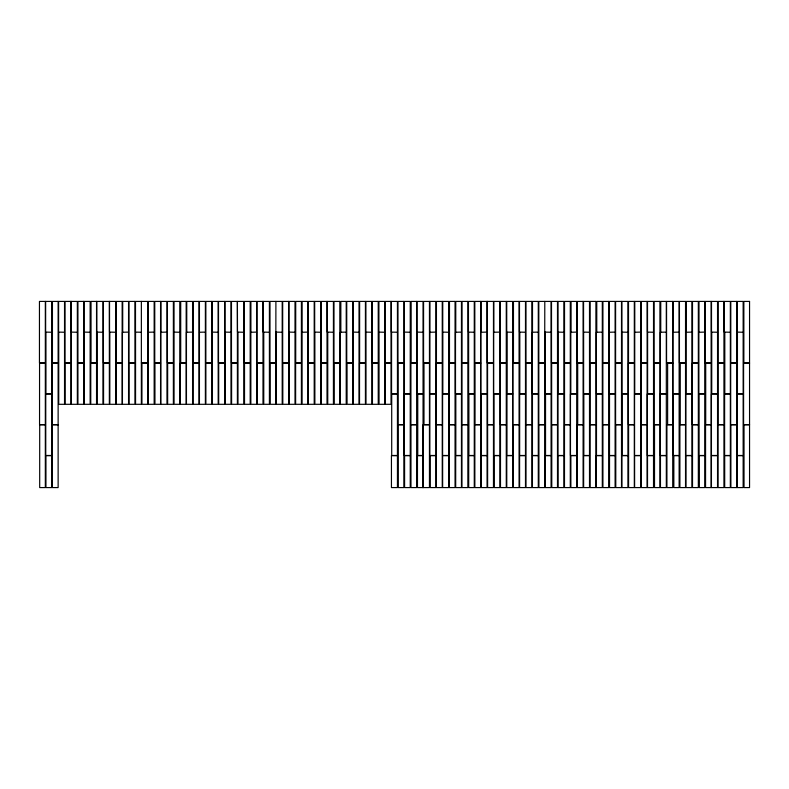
<?xml version="1.0" encoding="UTF-8"?>
<svg xmlns="http://www.w3.org/2000/svg" width="789" height="789" viewBox="0 0 789 789"><rect width="100%" height="100%" fill="white"/><g stroke="black" fill="none" stroke-linecap="round" stroke-linejoin="round"><path stroke-width="1.18" d="M141.359 332.258L135.501 332.1L135.501 301.418L147.76 301.418L147.76 362.94L141.349 362.94M275.903 332.1L282.206 332.258L282.206 404.303L276.17 404.303L276.17 332.258M544.795 332.1L551.087 332.258L551.087 393.79L545.209 393.79L545.209 332.258M743.149 332.1L743.149 301.418L737.251 301.418L737.251 332.1L743.149 332.258L743.149 393.79L737.439 393.79L737.439 332.258M730.348 332.1L730.348 301.418L724.233 301.418L724.233 332.1L730.348 332.258L730.348 393.79L724.805 393.79L724.805 332.258M717.536 332.1L717.536 301.418L711.51 301.418L711.51 332.1L717.536 332.258L717.536 393.79L711.737 393.79L711.737 332.258M704.735 332.258L704.735 393.79L698.876 393.79L698.876 332.258L704.735 332.1L704.735 301.418L699.005 301.418L699.005 332.1M691.933 332.258L691.933 393.79L686.164 393.79L686.164 332.258L691.933 332.1L691.933 301.418L686.322 301.418L686.322 332.1M679.132 332.258L679.132 393.79L672.909 393.79L672.909 332.258L679.132 332.1L679.132 301.418L673.342 301.418L673.342 332.1M666.32 332.258L666.32 393.79L660.403 393.79L660.403 332.258L666.32 332.1L666.32 301.418L660.748 301.418L660.748 332.1M653.519 332.1L653.519 301.418L647.513 301.418L647.513 332.1L653.519 332.258L653.519 393.79L647.601 393.79L647.601 332.258M640.717 332.258L640.717 393.79L634.741 393.79L634.741 332.258L640.717 332.1L640.717 301.418L634.78 301.418L634.78 332.1M627.916 332.1L627.916 301.418L621.86 301.418L621.86 332.1L627.916 332.258L627.916 393.79L622.067 393.79L622.067 332.258M615.104 332.258L615.104 393.79L609.118 393.79L609.118 332.258L615.104 332.1L615.104 301.418L609.266 301.418L609.266 332.1M602.303 332.258L602.303 393.79L596.385 393.79L596.385 332.258L602.303 332.1L602.303 301.418L596.77 301.418L596.77 332.1M589.501 332.1L589.501 301.418L583.564 301.418L583.564 332.1L589.501 332.258L589.501 393.79L583.623 393.79L583.623 332.258M576.7 332.258L576.7 393.79L570.812 393.79L570.812 332.258L576.7 332.1L576.7 301.418L571.078 301.418L571.078 332.1M563.888 332.1L563.888 301.418L557.991 301.418L557.991 332.1L563.888 332.258L563.888 393.79L558.277 393.79L558.277 332.258M551.087 332.1L551.087 301.418L538.808 301.418L538.808 362.94L544.686 362.94L544.795 301.418M538.285 332.258L538.285 393.79L532.269 393.79L532.269 332.258L538.285 332.1L538.285 301.418L532.496 301.418L532.496 332.1M525.484 332.1L525.484 301.418L519.487 301.418L519.487 332.1L525.484 332.258L525.484 393.79L519.813 393.79L519.813 332.258M512.672 332.1L512.672 301.418L506.735 301.418L506.735 332.1L512.672 332.258L512.672 393.79L507.179 393.79L507.179 332.258M499.871 332.258L499.871 393.79L493.648 393.79L493.648 332.258L499.871 332.1L499.871 301.418L493.825 301.418L493.825 332.1M487.207 301.418L487.207 362.94L493.47 362.94L493.47 301.418L481.112 301.418L481.112 332.1M487.069 301.418L487.069 332.1L480.807 332.258L480.807 393.79L487.069 393.79L487.069 332.258M474.268 332.1L474.268 301.418L468.459 301.418L468.459 332.1L474.268 332.258L474.268 393.79L468.627 393.79L468.627 332.258M461.457 332.258L461.457 393.79L455.509 393.79L455.509 332.258L461.457 332.1L461.457 301.418L455.766 301.418L455.766 332.1M448.655 332.1L448.655 301.418L442.757 301.418L442.757 332.1L448.655 332.258L448.655 393.79L442.836 393.79L442.836 332.258M435.853 332.258L435.853 393.79L429.877 393.79L429.877 332.258L435.853 332.1L435.853 301.418L429.916 301.418L429.916 332.1M423.052 332.1L423.052 301.418L417.056 301.418L417.056 332.1L423.052 332.258L423.052 393.79L417.154 393.79L417.154 332.258M423.052 487.582L423.052 455.638L417.47 455.638L417.47 487.582L429.453 487.582L429.453 424.788L423.022 424.788L423.022 487.582M410.241 332.1L410.241 301.418L404.402 301.418L404.402 332.1L410.241 332.258L410.241 393.79L404.422 393.79L404.422 332.258M397.439 332.1L397.439 301.418L391.354 301.418L391.354 332.1L397.439 332.258L397.439 393.79L391.561 393.79L391.561 332.258M384.637 332.1L384.637 301.418L378.907 301.418L378.907 332.1L384.637 332.258L384.637 404.303L379.045 404.303L379.045 332.258M371.836 332.1L371.836 301.418L365.899 301.418L365.899 332.1L371.836 332.258L371.836 404.303L365.988 404.303L365.988 332.258M359.025 332.1L359.025 301.418L353.265 301.418L353.265 332.1L359.025 332.258L359.025 404.303L353.285 404.303L353.285 332.258M346.223 332.258L346.223 404.303L340.365 404.303L340.365 332.258L346.223 332.1L346.223 301.418L340.838 301.418L340.838 332.1M333.422 332.1L333.422 301.418L327.238 301.418L327.238 332.1L333.422 332.258L333.422 404.303L327.751 404.303L327.751 332.258M320.62 332.1L320.62 301.418L314.683 301.418L314.683 332.1L320.62 332.258L320.62 404.303L314.87 404.303L314.87 332.258M307.809 332.258L307.809 404.303L302.098 404.303L302.098 332.258L307.809 332.1L307.809 301.418L302.138 301.418L302.138 332.1M295.007 332.1L295.007 301.418L289.011 301.418L289.011 332.1L295.007 332.258L295.007 404.303L289.208 404.303L289.208 332.258M282.206 332.1L282.206 301.418L269.996 301.418L269.996 362.94L275.805 362.94L275.903 301.418M269.404 332.1L269.404 301.418L263.181 301.418L263.181 332.1L269.404 332.258L269.404 404.303L263.763 404.303L263.763 332.258M256.593 332.258L256.593 404.303L250.853 404.303L250.853 332.258L256.593 332.1L256.593 301.418L250.902 301.418L250.902 332.1M243.791 332.1L243.791 301.418L231.473 301.418L231.473 362.94L237.39 362.94L237.39 301.418L237.499 332.1L243.791 332.258L243.791 404.303L237.992 404.303L237.992 332.258M230.99 332.1L230.99 301.418L225.052 301.418L225.052 332.1L230.99 332.258L230.99 404.303L225.358 404.303L225.358 332.258M218.188 332.1L218.188 301.418L212.359 301.418L212.359 332.1L218.188 332.258L218.188 404.303L212.419 404.303L212.419 332.258M205.377 332.258L205.377 404.303L199.439 404.303L199.439 332.258L205.377 332.1L205.377 301.418L199.439 301.418L199.439 332.1M192.575 332.258L192.575 404.303L186.451 404.303L186.451 332.258L192.575 332.1L192.575 301.418L186.756 301.418L186.756 332.1M179.774 332.1L179.774 301.418L174.044 301.418L174.044 332.1L179.774 332.258L179.774 404.303L174.063 404.303L174.063 332.258M166.972 332.258L166.972 404.303L160.818 404.303L160.818 332.258L166.972 332.1L166.972 301.418L160.936 301.418L160.936 332.1M154.161 332.258L154.161 404.303L148.115 404.303L148.115 332.258L154.161 332.1L154.161 301.418L148.135 301.418L148.135 332.1M141.359 301.418L141.359 404.303L135.56 404.303L135.56 332.258M128.558 332.258L128.558 404.303L122.433 404.303L122.433 332.258L128.558 332.1L128.558 301.418L122.709 301.418L122.709 332.1M115.746 332.1L115.746 301.418L109.533 301.418L109.533 332.1L115.746 332.258L115.746 404.303L109.819 404.303L109.819 332.258M102.945 332.1L102.945 301.418L96.761 301.418L96.761 332.1L102.945 332.258L102.945 404.303L97.234 404.303L97.234 332.258M90.143 332.1L90.143 301.418L84.038 301.418L84.038 332.1L90.143 332.258L90.143 404.303L84.226 404.303L84.226 332.258M77.342 332.1L77.342 301.418L64.964 301.418L64.964 362.94L70.941 362.94L70.941 301.418M71.326 332.258L71.326 404.303L77.342 404.303L77.342 332.258L71.04 332.1L71.04 301.418M64.53 332.1L64.53 301.418L58.603 301.418L58.603 332.1L64.53 332.258L64.53 404.303L58.731 404.303L58.731 332.258M51.729 332.1L51.729 301.418L45.644 301.418L45.644 332.1L51.729 332.258L51.729 393.79L45.949 393.79L45.949 332.258M45.328 301.418L39.45 301.418L39.45 362.94L45.328 362.94L45.328 301.418M58.13 301.418L52.439 301.418L52.439 362.94L58.13 362.94L58.13 301.418M83.742 301.418L77.933 301.418L77.933 362.94L83.742 362.94L83.742 301.418M96.544 301.418L91.031 301.418L91.031 362.94L96.544 362.94L96.544 301.418M109.346 301.418L103.408 301.418L103.408 362.94L109.346 362.94L109.346 301.418M122.157 301.418L116.239 301.418L116.239 362.94L122.157 362.94L122.157 301.418M134.958 301.418L128.923 301.418L128.923 362.94L134.958 362.94L134.958 301.418M160.561 301.418L154.762 301.418L154.762 362.94L160.561 362.94L160.561 301.418M173.373 301.418L167.416 301.418L167.416 362.94L173.373 362.94L173.373 301.418M186.174 301.418L180.711 301.418L180.711 362.94L186.174 362.94L186.174 301.418M198.976 301.418L193.246 301.418L193.246 362.94L198.976 362.94L198.976 301.418M211.777 301.418L205.86 301.418L205.86 362.94L211.777 362.94L211.777 301.418M224.589 301.418L218.494 301.418L218.494 362.94L224.589 362.94L224.589 301.418M250.192 301.418L244.314 301.418L244.314 362.94L250.192 362.94L250.192 301.418M262.993 301.418L257.076 301.418L257.076 362.94L262.993 362.94L262.993 301.418M288.606 301.418L282.689 301.418L282.689 362.94L288.606 362.94L288.606 301.418M301.408 301.418L295.717 301.418L295.717 362.94L301.408 362.94L301.408 301.418M314.209 301.418L308.371 301.418L308.371 362.94L314.209 362.94L314.209 301.418M327.021 301.418L321.31 301.418L321.31 362.94L327.021 362.94L327.021 301.418M339.822 301.418L333.984 301.418L333.984 362.94L339.822 362.94L339.822 301.418M352.624 301.418L346.746 301.418L346.746 362.94L352.624 362.94L352.624 301.418M365.425 301.418L359.626 301.418L359.626 362.94L365.425 362.94L365.425 301.418M378.237 301.418L372.319 301.418L372.319 362.94L378.237 362.94L378.237 301.418M391.038 301.418L385.16 301.418L385.16 362.94L391.038 362.94L391.038 301.418M403.84 301.418L397.962 301.418L397.962 362.94L403.84 362.94L403.84 301.418M416.641 301.418L411.148 301.418L411.148 362.94L416.641 362.94L416.641 301.418M429.453 301.418L423.575 301.418L423.575 362.94L429.453 362.94L429.453 301.418M442.254 301.418L436.435 301.418L436.435 362.94L442.254 362.94L442.254 301.418M455.056 301.418L449.483 301.418L449.483 362.94L455.056 362.94L455.056 301.418M467.857 301.418L462.019 301.418L462.019 362.94L467.857 362.94L467.857 301.418M480.669 301.418L474.82 301.418L474.82 362.94L480.669 362.94L480.669 301.418M506.272 301.418L500.246 301.418L500.246 362.94L506.272 362.94L506.272 301.418M519.073 301.418L513.461 301.418L513.461 362.94L519.073 362.94L519.073 301.418M531.885 301.418L525.928 301.418L525.928 362.94L531.885 362.94L531.885 301.418M557.488 301.418L551.511 301.418L551.511 362.94L557.488 362.94L557.488 301.418M570.289 301.418L564.529 301.418L564.529 362.94L570.289 362.94L570.289 301.418M583.101 301.418L577.183 301.418L577.183 362.94L583.101 362.94L583.101 301.418M595.902 301.418L590.103 301.418L590.103 362.94L595.902 362.94L595.902 301.418M608.704 301.418L602.924 301.418L602.924 362.94L608.704 362.94L608.704 301.418M621.505 301.418L615.598 301.418L615.598 362.94L621.505 362.94L621.505 301.418M634.317 301.418L628.508 301.418L628.508 362.94L634.317 362.94L634.317 301.418M647.118 301.418L641.24 301.418L641.24 362.94L647.118 362.94L647.118 301.418M659.92 301.418L654.081 301.418L654.081 362.94L659.92 362.94L659.92 301.418M672.721 301.418L666.567 301.418L666.567 362.94L672.721 362.94L672.721 301.418M685.533 301.418L679.437 301.418L679.437 362.94L685.533 362.94L685.533 301.418M698.334 301.418L692.495 301.418L692.495 362.94L698.334 362.94L698.334 301.418M711.136 301.418L705.07 301.418L705.07 362.94L711.136 362.94L711.136 301.418M723.937 301.418L718.197 301.418L718.197 362.94L723.937 362.94L723.937 301.418M736.748 301.418L730.792 301.418L730.792 362.94L736.748 362.94L736.748 301.418M749.55 301.418L743.859 301.418L743.859 362.94L749.55 362.94L749.55 301.418M45.328 363.108L39.549 363.108L39.549 424.63L45.328 424.63L45.328 363.108M58.13 363.108L52.311 363.108L52.311 424.63L58.13 424.63L58.13 363.108M70.941 363.108L65.132 363.108L65.132 404.303L70.941 404.303L70.941 363.108M83.742 363.108L77.933 363.108L77.933 404.303L83.742 404.303L83.742 363.108M96.544 363.108L90.765 363.108L90.765 404.303L96.544 404.303L96.544 363.108M109.346 363.108L103.566 363.108L103.566 404.303L109.346 404.303L109.346 363.108M122.157 363.108L116.328 363.108L116.328 404.303L122.157 404.303L122.157 363.108M134.958 363.108L129.061 363.108L129.061 404.303L134.958 404.303L134.958 363.108M147.76 363.108L141.941 363.108L141.941 404.303L147.76 404.303L147.76 363.108M160.561 363.108L154.95 363.108L154.95 404.303L160.561 404.303L160.561 363.108M173.373 363.108L167.643 363.108L167.643 404.303L173.373 404.303L173.373 363.108M186.174 363.108L180.365 363.108L180.365 404.303L186.174 404.303L186.174 363.108M198.976 363.108L193.177 363.108L193.177 404.303L198.976 404.303L198.976 363.108M211.777 363.108L205.88 363.108L205.88 404.303L211.777 404.303L211.777 363.108M224.589 363.108L218.691 363.108L218.691 404.303L224.589 404.303L224.589 363.108M237.39 363.108L231.601 363.108L231.601 404.303L237.39 404.303L237.39 363.108M250.192 363.108L244.521 363.108L244.521 404.303L250.192 404.303L250.192 363.108M262.993 363.108L257.382 363.108L257.382 404.303L262.993 404.303L262.993 363.108M275.805 363.108L270.262 363.108L270.262 404.303L275.805 404.303L275.805 363.108M288.606 363.108L282.817 363.108L282.817 404.303L288.606 404.303L288.606 363.108M301.408 363.108L295.628 363.108L295.628 404.303L301.408 404.303L301.408 363.108M314.209 363.108L308.391 363.108L308.391 404.303L314.209 404.303L314.209 363.108M327.021 363.108L321.35 363.108L321.35 404.303L327.021 404.303L327.021 363.108M339.822 363.108L334.27 363.108L334.27 404.303L339.822 404.303L339.822 363.108M352.624 363.108L347.052 363.108L347.052 404.303L352.624 404.303L352.624 363.108M365.425 363.108L359.528 363.108L359.528 404.303L365.425 404.303L365.425 363.108M378.237 363.108L372.447 363.108L372.447 404.303L378.237 404.303L378.237 363.108M391.038 363.108L385.367 363.108L385.367 404.303L391.038 404.303L391.038 363.108M403.84 363.108L398.208 363.108L398.208 424.63L403.84 424.63L403.84 363.108M416.641 363.108L410.921 363.108L410.921 424.63L416.641 424.63L416.641 363.108M429.453 363.108L423.989 363.108L423.989 424.63L429.453 424.63L429.453 363.108M442.254 363.108L436.337 363.108L436.337 424.63L442.254 424.63L442.254 363.108M455.056 363.108L449.217 363.108L449.217 424.63L455.056 424.63L455.056 363.108M467.857 363.108L461.979 363.108L461.979 424.63L467.857 424.63L467.857 363.108M480.669 363.108L475.037 363.108L475.037 424.63L480.669 424.63L480.669 363.108M493.47 363.108L487.553 363.108L487.553 424.63L493.47 424.63L493.47 363.108M506.272 363.108L500.354 363.108L500.354 424.63L506.272 424.63L506.272 363.108M519.073 363.108L512.86 363.108L512.86 424.63L519.073 424.63L519.073 363.108M531.885 363.108L526.036 363.108L526.036 424.63L531.885 424.63L531.885 363.108M544.686 363.108L538.808 363.108L538.808 424.63L544.686 424.63L544.686 363.108M557.488 363.108L551.649 363.108L551.649 424.63L557.488 424.63L557.488 363.108M570.289 363.108L564.529 363.108L564.529 424.63L570.289 424.63L570.289 363.108M583.101 363.108L577.696 363.108L577.696 424.63L583.101 424.63L583.101 363.108M595.902 363.108L590.231 363.108L590.231 424.63L595.902 424.63L595.902 363.108M608.704 363.108L602.865 363.108L602.865 424.63L608.704 424.63L608.704 363.108M621.505 363.108L615.598 363.108L615.598 424.63L621.505 424.63L621.505 363.108M634.317 363.108L628.399 363.108L628.399 424.63L634.317 424.63L634.317 363.108M647.118 363.108L641.201 363.108L641.201 424.63L647.118 424.63L647.118 363.108M659.92 363.108L654.229 363.108L654.229 424.63L659.92 424.63L659.92 363.108M672.721 363.108L667.622 363.108L667.622 424.63L672.721 424.63L672.721 363.108M685.533 363.108L680.256 363.108L680.256 424.63L685.533 424.63L685.533 363.108M698.334 363.108L692.269 363.108L692.269 424.63L698.334 424.63L698.334 363.108M711.136 363.108L705.711 363.108L705.711 424.63L711.136 424.63L711.136 363.108M723.937 363.108L718.197 363.108L718.197 424.63L723.937 424.63L723.937 363.108M736.748 363.108L730.693 363.108L730.693 424.63L736.748 424.63L736.748 363.108M749.55 363.108L743.593 363.108L743.593 424.63L749.55 424.63L749.55 363.108M51.729 393.948L45.762 393.948L45.762 455.48L51.729 455.48L51.729 393.948M397.439 393.948L391.709 393.948L391.709 455.48L397.439 455.48L397.439 393.948M410.241 393.948L404.293 393.948L404.293 455.48L410.241 455.48L410.241 393.948M423.052 393.948L417.756 393.948L417.756 455.48L423.052 455.48L423.052 393.948M435.853 393.948L429.818 393.948L429.818 455.48L435.853 455.48L435.853 393.948M448.655 393.948L442.609 393.948L442.609 455.48L448.655 455.48L448.655 393.948M461.457 393.948L455.825 393.948L455.825 455.48L461.457 455.48L461.457 393.948M474.268 393.948L468.893 393.948L468.893 455.48L474.268 455.48L474.268 393.948M487.069 393.948L481.152 393.948L481.152 455.48L487.069 455.48L487.069 393.948M499.871 393.948L494.032 393.948L494.032 455.48L499.871 455.48L499.871 393.948M512.672 393.948L506.982 393.948L506.982 455.48L512.672 455.48L512.672 393.948M525.484 393.948L519.655 393.948L519.655 455.48L525.484 455.48L525.484 393.948M538.285 393.948L532.447 393.948L532.447 455.48L538.285 455.48L538.285 393.948M551.087 393.948L545.534 393.948L545.534 455.48L551.087 455.48L551.087 393.948M563.888 393.948L557.971 393.948L557.971 455.48L563.888 455.48L563.888 393.948M576.7 393.948L570.477 393.948L570.477 455.48L576.7 455.48L576.7 393.948M589.501 393.948L583.83 393.948L583.83 455.48L589.501 455.48L589.501 393.948M602.303 393.948L596.484 393.948L596.484 455.48L602.303 455.48L602.303 393.948M615.104 393.948L609.512 393.948L609.512 455.48L615.104 455.48L615.104 393.948M627.916 393.948L622.274 393.948L622.274 455.48L627.916 455.48L627.916 393.948M640.717 393.948L634.573 393.948L634.573 455.48L640.717 455.48L640.717 393.948M653.519 393.948L647.276 393.948L647.276 455.48L653.519 455.48L653.519 393.948M666.32 393.948L660.314 393.948L660.314 455.48L666.32 455.48L666.32 393.948M679.132 393.948L673.323 393.948L673.323 455.48L679.132 455.48L679.132 393.948M691.933 393.948L685.828 393.948L685.828 455.48L691.933 455.48L691.933 393.948M704.735 393.948L699.103 393.948L699.103 455.48L704.735 455.48L704.735 393.948M717.536 393.948L711.431 393.948L711.431 455.48L717.536 455.48L717.536 393.948M730.348 393.948L724.618 393.948L724.618 455.48L730.348 455.48L730.348 393.948M743.149 393.948L737.399 393.948L737.399 455.48L743.149 455.48L743.149 393.948M45.328 424.788L39.697 424.788L39.697 487.582L45.328 487.582L45.328 424.788M58.13 424.788L52.33 424.788L52.33 487.582L58.13 487.582L58.13 424.788M403.84 424.788L398.307 424.788L398.307 487.582L403.84 487.582L403.84 424.788M416.641 424.788L410.97 424.788L410.97 487.582L416.641 487.582L416.641 424.788M442.254 424.788L436.376 424.788L436.376 487.582L442.254 487.582L442.254 424.788M455.056 424.788L449.257 424.788L449.257 487.582L455.056 487.582L455.056 424.788M467.857 424.788L461.93 424.788L461.93 487.582L467.857 487.582L467.857 424.788M480.669 424.788L474.86 424.788L474.86 487.582L480.669 487.582L480.669 424.788M493.47 424.788L487.612 424.788L487.612 487.582L493.47 487.582L493.47 424.788M506.272 424.788L500.492 424.788L500.492 487.582L506.272 487.582L506.272 424.788M519.073 424.788L513.294 424.788L513.294 487.582L519.073 487.582L519.073 424.788M531.885 424.788L525.947 424.788L525.947 487.582L531.885 487.582L531.885 424.788M544.686 424.788L538.917 424.788L538.917 487.582L544.686 487.582L544.686 424.788M557.488 424.788L551.777 424.788L551.777 487.582L557.488 487.582L557.488 424.788M570.289 424.788L564.49 424.788L564.49 487.582L570.289 487.582L570.289 424.788M583.101 424.788L577.292 424.788L577.292 487.582L583.101 487.582L583.101 424.788M595.902 424.788L590.103 424.788L590.103 487.582L595.902 487.582L595.902 424.788M608.704 424.788L602.924 424.788L602.924 487.582L608.704 487.582L608.704 424.788M621.505 424.788L615.785 424.788L615.785 487.582L621.505 487.582L621.505 424.788M634.317 424.788L628.586 424.788L628.586 487.582L634.317 487.582L634.317 424.788M647.118 424.788L641.319 424.788L641.319 487.582L647.118 487.582L647.118 424.788M659.92 424.788L654.515 424.788L654.515 487.582L659.92 487.582L659.92 424.788M672.721 424.788L666.922 424.788L666.922 487.582L672.721 487.582L672.721 424.788M685.533 424.788L679.901 424.788L679.901 487.582L685.533 487.582L685.533 424.788M698.334 424.788L692.515 424.788L692.515 487.582L698.334 487.582L698.334 424.788M711.136 424.788L705.563 424.788L705.563 487.582L711.136 487.582L711.136 424.788M723.937 424.788L718.01 424.788L718.01 487.582L723.937 487.582L723.937 424.788M736.748 424.788L730.89 424.788L730.89 487.582L736.748 487.582L736.748 424.788M749.55 424.788L744.027 424.788L744.027 487.582L749.55 487.582L749.55 424.788M51.729 455.638L45.949 455.638L45.949 487.582L51.729 487.582L51.729 455.638M397.439 455.638L391.443 455.638L391.443 487.582L397.439 487.582L397.439 455.638M410.241 455.638L404.589 455.638L404.589 487.582L410.241 487.582L410.241 455.638M435.853 455.638L430.271 455.638L430.271 487.582L435.853 487.582L435.853 455.638M448.655 455.638L442.649 455.638L442.649 487.582L448.655 487.582L448.655 455.638M461.457 455.638L455.697 455.638L455.697 487.582L461.457 487.582L461.457 455.638M474.268 455.638L468.705 455.638L468.705 487.582L474.268 487.582L474.268 455.638M487.069 455.638L481.211 455.638L481.211 487.582L487.069 487.582L487.069 455.638M499.871 455.638L494.299 455.638L494.299 487.582L499.871 487.582L499.871 455.638M512.672 455.638L506.775 455.638L506.775 487.582L512.672 487.582L512.672 455.638M525.484 455.638L519.596 455.638L519.596 487.582L525.484 487.582L525.484 455.638M538.285 455.638L532.427 455.638L532.427 487.582L538.285 487.582L538.285 455.638M551.087 455.638L545.248 455.638L545.248 487.582L551.087 487.582L551.087 455.638M563.888 455.638L558.109 455.638L558.109 487.582L563.888 487.582L563.888 455.638M576.7 455.638L570.871 455.638L570.871 487.582L576.7 487.582L576.7 455.638M589.501 455.638L583.643 455.638L583.643 487.582L589.501 487.582L589.501 455.638M602.303 455.638L596.218 455.638L596.218 487.582L602.303 487.582L602.303 455.638M615.104 455.638L609.532 455.638L609.532 487.582L615.104 487.582L615.104 455.638M627.916 455.638L621.9 455.638L621.9 487.582L627.916 487.582L627.916 455.638M640.717 455.638L634.612 455.638L634.612 487.582L640.717 487.582L640.717 455.638M653.519 455.638L647.513 455.638L647.513 487.582L653.519 487.582L653.519 455.638M666.32 455.638L660.462 455.638L660.462 487.582L666.32 487.582L666.32 455.638M679.132 455.638L673.836 455.638L673.836 487.582L679.132 487.582L679.132 455.638M691.933 455.638L685.937 455.638L685.937 487.582L691.933 487.582L691.933 455.638M704.735 455.638L699.35 455.638L699.35 487.582L704.735 487.582L704.735 455.638M717.536 455.638L711.431 455.638L711.431 487.582L717.536 487.582L717.536 455.638M730.348 455.638L724.696 455.638L724.696 487.582L730.348 487.582L730.348 455.638M743.149 455.638L737.064 455.638L737.064 487.582L743.149 487.582L743.149 455.638"/></g></svg>
